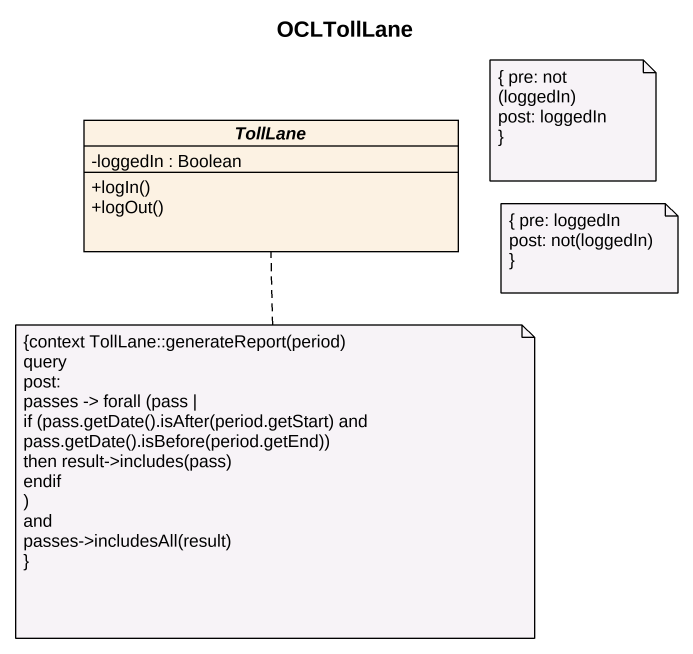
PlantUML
@startuml
title OCLTollLane
hide circle
hide empty members
skinparam classAttributeIconSize 0
abstract class TollLane {
  -loggedIn : Boolean
  +logIn()
  +logOut()
}
note as N1
  { pre: not (loggedIn)
  post: loggedIn
  ~}
end note
note as N2
  { pre: loggedIn
  post: not(loggedIn)
  ~}
end note
note bottom of TollLane
  {context TollLane::generateReport(period)
  query
  post:
  passes -> forall (pass |
  if (pass.getDate().isAfter(period.getStart) and
  pass.getDate().isBefore(period.getEnd))
  then result->includes(pass)
  endif
  )
  and
  passes->includesAll(result)
  ~}
end note
@enduml
